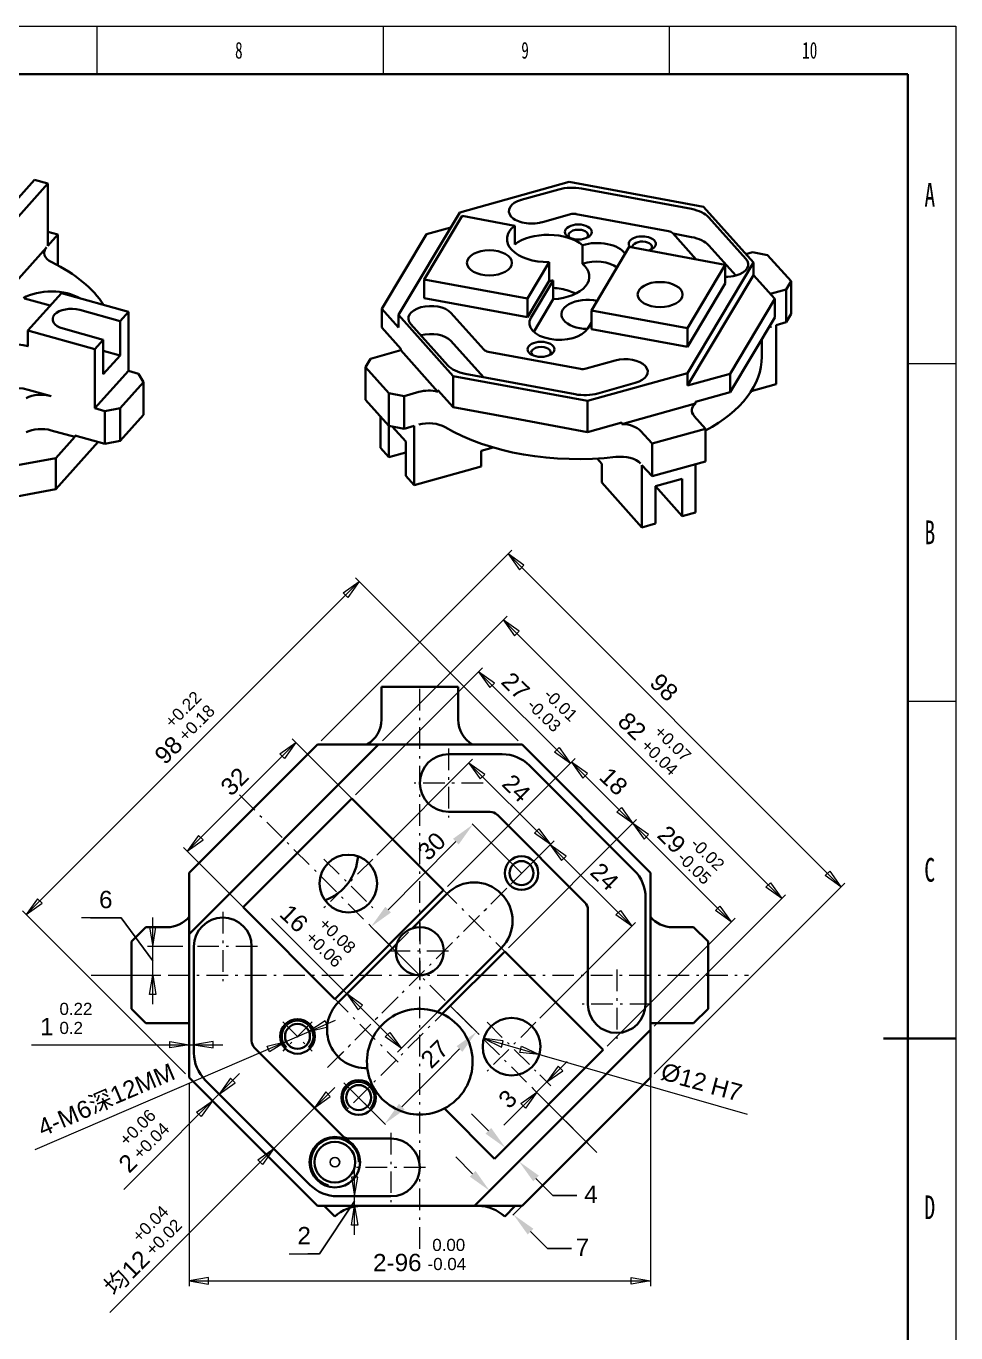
# Model space of a CAD drawing. Header units: millimetres. Extents: x 813 to 1409, y -199 to 222.
# Drawn here: x 1215.8 to 1409.4, y -49.7 to 222.2 of the extents above; entities that cross this region are included whole.
import ezdxf

# ---------------------------------------------------------------- set-up
doc = ezdxf.new("R2010")
doc.units = ezdxf.units.MM
doc.linetypes.add('CENTER', pattern=[8, 4.5, -1.5, 0.5, -1.5])
doc.linetypes.add('SOLID', pattern=[0])
doc.layers.add('EB0', color=7, linetype='Continuous', lineweight=35)
doc.styles.add('Arial', font='ARIAL.TTF', dxfattribs={"height": 0.2})
doc.styles.add('UserTxtStyle2', font='SimSun.ttf', dxfattribs={"width": 0.667})
doc.styles.add('UserTxtStyle3', font='SimSun.ttf', dxfattribs={"width": 0.667})

msp = doc.modelspace()

# ---------------------------------------------------------------- linework, layer by layer
at = {"linetype": 'SOLID', "lineweight": 35}
for p, q in [((1212, 184.02, 4.68), (1217.58, 190.24, -4.59)), ((1220.37, 189.46, -3.43), (1212, 180.14, 10.47)), ((1217.58, 190.24, -4.59), (1220.37, 189.46, -3.43)), ((1220.37, 189.46, -3.43), (1220.37, 176.51, -12.12)), ((1328.89, 189.81, -14.74), (1306.08, 183.45, -5.27)), ((1318.91, 186.06, -9.15), (1326.69, 188.22, -12.38)), ((1356.83, 184.62, -7), (1328.89, 189.81, -14.74)), ((1331.46, 188.41, -12.66), (1354.32, 184.17, -6.33)), ((1306.08, 183.45, -5.27), (1293.31, 162.11, 26.54)), ((1306.6, 182.72, 4.23), (1298.71, 169.52, 23.9)), ((1306.6, 182.72, 4.23), (1317.53, 180.69, 7.26)), ((1329.15, 183.08, -4.7), (1323.1, 181.39, -2.19)), ((1349.52, 179.56, 0.53), (1330.34, 183.12, -4.78)), ((1367.25, 173.01, 10.3), (1356.83, 184.62, -7)), ((1357.93, 182.42, -3.73), (1365.66, 173.81, 9.1)), ((1299.17, 178.94, -4.14), (1304.22, 180.34, -6.23)), ((1317.53, 176.8, 4.65), (1317.53, 180.69, 7.26)), ((1220.37, 179.42, -16.47), (1222.46, 178.84, -15.6)), ((1222.46, 178.84, -15.6), (1220.37, 176.51, -12.12)), ((1222.46, 178.84, -15.6), (1222.46, 172.41, -19.91)), ((1289.86, 163.37, 19.07), (1299.17, 178.94, -4.14)), ((1355.32, 173.67, 9.32), (1350.42, 179.13, 1.18)), ((1350.49, 179.05, -11.3), (1354.32, 178.34, -10.24)), ((1211.92, 167.1, 1.91), (1220.09, 176.19, -11.65)), ((1331.66, 172.75, 2.29), (1331.66, 176.64, 4.89)), ((1333.49, 163.07, 33.53), (1341.38, 176.26, 13.86)), ((1341.38, 176.26, 13.86), (1361.36, 172.55, 19.39)), ((1357.93, 176.59, -7.64), (1363.56, 170.32, 1.72)), ((1367.05, 175.17, -7.63), (1365.66, 174.79, -7.05)), ((1370.19, 174.59, -6.76), (1367.05, 175.17, -7.63)), ((1375.07, 169.15, 1.35), (1370.19, 174.59, -6.76)), ((1324.7, 173.12, 18.54), (1320.17, 165.54, 29.84)), ((1324.7, 173.12, 18.54), (1324.7, 169.23, 15.94)), ((1353.47, 159.36, 39.06), (1361.36, 172.55, 19.39)), ((1353.49, 150.02, 44.57), (1367.25, 173.01, 10.3)), ((1361.36, 172.55, 19.39), (1361.36, 168.66, 16.78)), ((1367.25, 173.01, 10.3), (1367.25, 170.42, 8.56)), ((1298.71, 169.52, 23.9), (1298.71, 165.64, 21.29)), ((1320.17, 165.54, 29.84), (1298.71, 169.52, 23.9)), ((1320.17, 161.65, 27.23), (1324.7, 169.23, 15.94)), ((1320.91, 161.52, 27.44), (1325.54, 169.26, 15.89)), ((1325.54, 169.26, 15.89), (1325.54, 165.38, 13.28)), ((1361.36, 168.66, 16.78), (1353.47, 155.47, 36.45)), ((1367.25, 170.42, 8.56), (1353.49, 147.43, 42.83)), ((1367.25, 170.42, 8.56), (1371.69, 165.47, 15.94)), ((1374.03, 167.4, 3.96), (1375.07, 169.15, 1.35)), ((1375.07, 162.35, -3.21), (1375.07, 169.15, 1.35)), ((1216.18, 158.89, 40.74), (1223.16, 166.66, 29.16)), ((1223.16, 166.66, 29.16), (1237.11, 162.78, 34.95)), ((1370.97, 166.55, 5.23), (1374.03, 167.4, 3.96)), ((1374.03, 160.6, -0.6), (1374.03, 167.4, 3.96)), ((1215.49, 165.56, 23.8), (1220.84, 164.07, 26.02)), ((1235.37, 160.83, 37.85), (1227, 163.17, 34.37)), ((1289.86, 163.37, 19.07), (1289.86, 159.48, 16.46)), ((1293.31, 159.52, 24.81), (1289.86, 163.37, 19.07)), ((1298.71, 165.64, 21.29), (1320.17, 161.65, 27.23)), ((1320.17, 161.65, 27.23), (1320.17, 165.54, 29.84)), ((1321.5, 158.63, 24.83), (1325.54, 165.38, 13.28)), ((1357.28, 165.65, 8.67), (1357.25, 165.69, 8.62)), ((1371.69, 165.47, 15.94), (1362.37, 149.9, 39.15)), ((1371.69, 165.47, 15.94), (1371.69, 161.59, 13.33)), ((1237.11, 162.78, 34.95), (1235.37, 160.83, 37.85)), ((1235.37, 153.71, 33.07), (1235.37, 160.83, 37.85)), ((1237.11, 159.54, 32.78), (1237.11, 162.78, 34.95)), ((1293.31, 162.11, 26.54), (1304.71, 149.41, 45.49)), ((1293.31, 162.11, 26.54), (1293.31, 159.52, 24.81)), ((1304.26, 162.54, 25.91), (1311.12, 154.9, 37.3)), ((1333.49, 160.55, 28.87), (1332.75, 159.32, 30.71)), ((1333.49, 159.18, 30.92), (1333.49, 163.07, 33.53)), ((1353.47, 159.36, 39.06), (1333.49, 163.07, 33.53)), ((1371.69, 161.59, 13.33), (1367.03, 153.8, 24.93)), ((1371.93, 160.02, 0.27), (1374.03, 160.6, -0.6)), ((1374.03, 160.6, -0.6), (1375.07, 162.35, -3.21)), ((1230.14, 155, 46.54), (1216.18, 158.89, 40.74)), ((1216.18, 155.65, 38.57), (1216.18, 158.89, 40.74)), ((1223.51, 159.28, 40.16), (1231.88, 156.95, 43.64)), ((1237.11, 159.54, 32.78), (1237.11, 150.47, 26.69)), ((1293.8, 155.09, 23.01), (1289.86, 159.48, 16.46)), ((1303.62, 151.6, 42.22), (1295.89, 160.21, 29.38)), ((1333.49, 159.18, 30.92), (1353.47, 155.47, 36.45)), ((1353.47, 155.47, 36.45), (1353.47, 159.36, 39.06)), ((1371.93, 150.95, -5.81), (1371.93, 160.02, 0.27)), ((1216.18, 155.65, 38.57), (1216.24, 155.64, 38.59)), ((1231.88, 156.95, 43.64), (1230.14, 155, 46.54)), ((1230.14, 155, 46.54), (1230.14, 142.7, 38.28)), ((1231.88, 156.95, 43.64), (1231.88, 149.82, 38.86)), ((1293.8, 155.09, 23.01), (1293.8, 154.77, 22.79)), ((1304.26, 156.71, 21.99), (1311.05, 149.15, 33.27)), ((1368.99, 157.08, 12.58), (1368.99, 153.41, 10.12)), ((1231.88, 154.68, 31.62), (1235.37, 153.71, 33.07)), ((1235.37, 153.71, 33.07), (1231.88, 149.82, 38.86)), ((1286.47, 151.27, 28.01), (1287.52, 153.02, 25.4)), ((1287.52, 153.02, 25.4), (1293.8, 154.77, 22.79)), ((1301.53, 146.15, 35.64), (1293.8, 154.77, 22.79)), ((1312.03, 154.46, 37.95), (1331.21, 150.9, 43.26)), ((1332.4, 150.95, 43.19), (1338.45, 152.63, 40.68)), ((1367.03, 153.8, 24.93), (1362.37, 146.02, 36.54)), ((1237.11, 150.47, 26.69), (1230.14, 142.7, 38.28)), ((1237.11, 150.47, 26.69), (1239.21, 149.89, 27.56)), ((1239.21, 149.89, 27.56), (1240.25, 148.14, 30.17)), ((1291.36, 145.83, 36.12), (1286.47, 151.27, 28.01)), ((1286.47, 144.47, 23.44), (1286.47, 151.27, 28.01)), ((1330.09, 145.61, 51.14), (1307.23, 149.86, 44.82)), ((1332.66, 144.22, 53.22), (1353.49, 150.02, 44.57)), ((1353.49, 147.43, 42.83), (1353.49, 150.02, 44.57)), ((1362.37, 149.9, 39.15), (1353.49, 147.43, 42.83)), ((1362.37, 149.9, 39.15), (1362.37, 146.02, 36.54)), ((1371.93, 150.95, -5.81), (1371.93, 147.71, -7.99)), ((1240.25, 148.14, 30.17), (1235.37, 142.7, 38.28)), ((1240.25, 148.14, 30.17), (1240.25, 141.34, 25.61)), ((1304.71, 149.41, 45.49), (1332.66, 144.22, 53.22)), ((1304.71, 149.41, 45.49), (1304.71, 142.93, 41.14)), ((1342.63, 147.97, 47.63), (1334.85, 145.8, 50.86)), ((1366.78, 146.27, -5.85), (1371.93, 147.71, -7.99)), ((1216.24, 146.57, 32.51), (1221.06, 145.23, 34.51)), ((1286.47, 144.47, 23.44), (1291.36, 139.03, 31.55)), ((1291.36, 139.03, 31.55), (1291.36, 145.83, 36.12)), ((1294.5, 145.25, 36.99), (1291.36, 145.83, 36.12)), ((1297.55, 146.1, 35.72), (1294.5, 145.25, 36.99)), ((1294.5, 138.45, 32.42), (1294.5, 145.25, 36.99)), ((1304.71, 142.93, 41.14), (1301.53, 146.48, 35.86)), ((1301.53, 146.15, 35.64), (1301.53, 146.48, 35.86)), ((1332.66, 144.22, 53.22), (1332.66, 137.74, 48.88)), ((1362.37, 146.02, 36.54), (1355.18, 144.01, 39.52)), ((1232.23, 142.11, 39.15), (1230.14, 142.7, 38.28)), ((1235.37, 142.7, 38.28), (1232.23, 142.11, 39.15)), ((1232.23, 142.11, 39.15), (1232.23, 135.31, 34.59)), ((1235.37, 142.7, 38.28), (1235.37, 135.9, 33.72)), ((1318.69, 140.34, 45.01), (1304.71, 142.93, 41.14)), ((1355.18, 143.69, 39.31), (1339.85, 139.42, 45.67)), ((1355.18, 143.69, 39.31), (1355.18, 144.01, 39.52)), ((1240.25, 141.34, 25.61), (1235.37, 135.9, 33.72)), ((1289.61, 134.5, 11.71), (1289.61, 140.97, 16.06)), ((1291.36, 139.03, 31.55), (1294.5, 138.45, 32.42)), ((1291.36, 132.55, 14.61), (1291.36, 139.03, 18.95)), ((1292.05, 138.9, 20.55), (1294.84, 135.79, 25.18)), ((1294.5, 138.45, 32.42), (1296.59, 139.03, 31.55)), ((1296.59, 126.72, 23.3), (1296.59, 139.03, 31.55)), ((1332.66, 137.74, 48.88), (1318.69, 140.34, 45.01)), ((1339.85, 139.74, 45.89), (1332.66, 137.74, 48.88)), ((1339.85, 139.74, 45.89), (1339.85, 139.42, 45.67)), ((1354.91, 141.09, 43.18), (1357.28, 138.45, 47.13)), ((1225.95, 136.74, 31.76), (1221.06, 138.1, 29.73)), ((1222.01, 132.35, 38.31), (1225.95, 136.74, 31.76)), ((1232.23, 135.31, 34.59), (1225.95, 137.06, 31.98)), ((1225.95, 137.06, 31.98), (1225.95, 136.74, 31.76)), ((1346.12, 135.34, 51.76), (1343.75, 137.98, 47.81)), ((1357.28, 138.45, 47.13), (1346.12, 135.34, 51.76)), ((1357.28, 131.65, 42.56), (1357.28, 138.45, 47.13)), ((1230.84, 135.7, 19.31), (1222.01, 125.87, 33.96)), ((1235.37, 135.9, 33.72), (1232.23, 135.31, 34.59)), ((1289.61, 134.5, 11.71), (1291.36, 132.55, 14.61)), ((1291.36, 132.55, 14.61), (1294.84, 133.52, 13.16)), ((1294.84, 135.79, 25.18), (1294.84, 128.67, 20.4)), ((1310.54, 133.85, 19.68), (1313.05, 134.55, 18.64)), ((1310.54, 133.85, 19.68), (1310.54, 130.61, 17.5)), ((1346.12, 128.54, 47.2), (1346.12, 135.34, 51.76)), ((1194.07, 127.16, 46.04), (1222.01, 132.35, 38.31)), ((1222.01, 125.87, 33.96), (1222.01, 132.35, 38.31)), ((1296.59, 126.72, 23.3), (1310.54, 130.61, 17.5)), ((1334.67, 132.23, 22.09), (1335.66, 131.13, 23.73)), ((1335.66, 131.13, 23.73), (1335.66, 127.24, 21.13)), ((1344.03, 130.87, 43.72), (1346.12, 128.54, 47.2)), ((1344.03, 117.91, 35.03), (1344.03, 130.87, 43.72)), ((1346.12, 128.54, 47.2), (1357.28, 131.65, 42.56)), ((1355.19, 121.02, 30.4), (1355.19, 131.06, 37.13)), ((1294.84, 128.67, 20.4), (1296.59, 126.72, 23.3)), ((1352.4, 128.02, 36.77), (1346.82, 126.46, 39.09)), ((1352.4, 128.02, 36.77), (1352.4, 120.24, 31.55)), ((1222.01, 125.87, 33.96), (1194.07, 120.68, 41.7)), ((1335.66, 127.24, 21.13), (1344.03, 117.91, 35.03)), ((1346.82, 118.69, 33.87), (1346.82, 126.46, 39.09)), ((1346.82, 126.46, 22.28), (1352.4, 120.24, 31.55)), ((1352.4, 120.24, 31.55), (1355.19, 121.02, 30.4)), ((1344.03, 117.91, 35.03), (1346.82, 118.69, 33.87)), ((1289.77, 77.91, -8.25), (1289.77, 84.72, -8.25)), ((1289.77, 84.72, -8.25), (1305.77, 84.72, -8.25)), ((1305.77, 84.72, -8.25), (1305.77, 77.91, -8.25)), ((1289.21, 72.72, 2.25), (1249.77, 33.29, 2.25)), ((1249.77, 46.02, -1.75), (1276.48, 72.72, -1.75)), ((1276.48, 72.72, -1.75), (1289.21, 72.72, -1.75)), ((1319.07, 72.72, 2.25), (1289.21, 72.72, 2.25)), ((1303.77, 70.72, 2.25), (1314.93, 70.72, 2.25)), ((1345.77, 46.02, 2.25), (1319.07, 72.72, 2.25)), ((1320.58, 68.38, 2.25), (1342.43, 46.53, 2.25)), ((1283.63, 61.49, 8.25), (1261, 38.87, 8.25)), ((1283.63, 61.49, 8.25), (1302.72, 42.4, 8.25)), ((1312.44, 58.72, 2.25), (1303.77, 58.72, 2.25)), ((1332.19, 39.81, 2.25), (1313.86, 58.14, 2.25)), ((1249.77, 33.29, -1.75), (1249.77, 46.02, -1.75)), ((1345.77, 13.33, 2.25), (1345.77, 46.02, 2.25)), ((1302.72, 42.4, 8.25), (1280.1, 19.77, 8.25)), ((1296.21, 34.47, 2.25), (1303.43, 41.69, 2.25)), ((1344.77, 40.88, 2.25), (1344.77, 18.72, 2.25)), ((1280.1, 19.77, 8.25), (1261, 38.87, 8.25)), ((1332.77, 18.72, 2.25), (1332.77, 38.39, 2.25)), ((1240.77, 34.72, -8.25), (1237.77, 31.72, -8.25)), ((1245.15, 34.72, -8.25), (1240.77, 34.72, -8.25)), ((1249.77, 33.29, 2.25), (1249.77, 3.43, 2.25)), ((1350.39, 34.72, -8.25), (1354.77, 34.72, -8.25)), ((1354.77, 34.72, -8.25), (1357.77, 31.72, -8.25)), ((1237.77, 31.72, -8.25), (1237.77, 17.72, -8.25)), ((1250.77, 8.57, 2.25), (1250.77, 30.72, 2.25)), ((1262.77, 30.72, 2.25), (1262.77, 11.05, 2.25)), ((1280.8, 19.07, 2.25), (1293.02, 31.29, 2.25)), ((1314.74, 30.38, 2.25), (1301.45, 17.09, 2.25)), ((1357.77, 31.72, -8.25), (1357.77, 17.72, -8.25)), ((1302.46, 16.68, 8.25), (1315.45, 29.67, 8.25)), ((1315.45, 29.67, 8.25), (1335.96, 9.17, 8.25)), ((1237.77, 17.72, -8.25), (1240.77, 14.72, -8.25)), ((1357.77, 17.72, -8.25), (1354.77, 14.72, -8.25)), ((1240.77, 14.72, -8.25), (1249.77, 14.72, -8.25)), ((1354.77, 14.72, -8.25), (1345.77, 14.72, -8.25)), ((1309.17, -23.28, 2.25), (1345.77, 13.33, 2.25)), ((1345.77, 13.33, -1.75), (1345.77, 3.43, -1.75)), ((1263.36, 9.64, 2.25), (1281.69, -8.69, 2.25)), ((1313.33, -13.46, 8.25), (1335.96, 9.17, 8.25)), ((1249.77, 3.43, 2.25), (1276.48, -23.28, 2.25)), ((1274.96, -18.93, 2.25), (1253.12, 2.91, 2.25)), ((1345.77, 3.43, -1.75), (1319.07, -23.28, -1.75)), ((1313.33, -13.46, 8.25), (1302.89, -3.02, 8.25)), ((1283.1, -9.28, 2.25), (1291.77, -9.28, 2.25)), ((1291.77, -21.28, 2.25), (1280.62, -21.28, 2.25)), ((1276.48, -23.28, 2.25), (1309.17, -23.28, 2.25)), ((1277.89, -23.28, -7.75), (1280.1, -25.48, -7.75)), ((1319.07, -23.28, -1.75), (1309.17, -23.28, -1.75)), ((1315.45, -25.48, -7.75), (1317.66, -23.28, -7.75))]:
    msp.add_line(p, q, dxfattribs=at)
at = {"linetype": 'CENTER', "lineweight": 9}
for p, q in [((1297.77, -32.18), (1297.77, 85.4)), ((1260.27, 62.23), (1334.66, -12.17)), ((1278.59, 5.54), (1315.92, 42.87)), ((1229.37, 24.72), (1366.17, 24.72))]:
    msp.add_line(p, q, dxfattribs=at)
at = {"lineweight": 9}
for p, q in [((1318.91, 46.03), (1308.69, 56.2)), ((1291.17, 38.36), (1304.72, 51.97)), ((1305.29, 52.53), (1304.72, 51.97)), ((1297.73, 24.77), (1287.51, 34.94)), ((1304.18, 18.31), (1309.71, 12.79)), ((1306.04, 9.38), (1302.62, 5.96)), ((1294.02, -2.64), (1302.62, 5.96)), ((1285.09, -0.78), (1290.62, -6.3))]:
    msp.add_line(p, q, dxfattribs=at)
for p, q in [((1324.6, -2.19), (1315.47, -11.32)), ((1312.06, -7.66), (1308.53, -4.12)), ((1327.43, -5.02), (1312.19, -20.25)), ((1327.43, -5.02), (1318.3, -14.15)), ((1332.38, -9.97), (1317.14, -25.2)), ((1308.78, -16.59), (1305.25, -13.06)), ((1321.96, -17.55), (1325.5, -21.09)), ((1325.5, -21.09), (1330.5, -21.09)), ((1320.81, -28.61), (1324.34, -32.15)), ((1324.34, -32.15), (1329.34, -32.15))]:
    msp.add_line(p, q)
at = {"linetype": 'SOLID', "lineweight": 9}
for points in [[(1277.27, 73.51), (1316.95, 113.19)], [(1316.16, 112.4), (1385.45, 43.11)], [(1319.46, 110.05), (1316.16, 112.4)], [(1316.16, 112.4), (1318.51, 109.1)], [(1318.51, 109.1), (1319.46, 110.05)], [(1215.85, 37.35), (1285.15, 106.64)], [(1281.85, 104.29), (1285.15, 106.64)], [(1285.15, 106.64), (1282.79, 103.34)], [(1318.28, 73.51), (1284.36, 107.43)], [(1282.79, 103.34), (1281.85, 104.29)], [(1290, 73.51), (1315.93, 99.45)], [(1315.14, 98.66), (1373.12, 40.68)], [(1318.44, 96.3), (1315.14, 98.66)], [(1315.14, 98.66), (1317.5, 95.36)], [(1317.5, 95.36), (1318.44, 96.3)], [(1284.42, 62.28), (1310.82, 88.68)], [(1310.03, 87.89), (1329.12, 68.8)], [(1313.33, 85.53), (1310.03, 87.89)], [(1310.03, 87.89), (1312.39, 84.59)], [(1312.39, 84.59), (1313.33, 85.53)], [(1301.93, 43.19), (1271.18, 73.94)], [(1249.35, 50.52), (1271.97, 73.15)], [(1268.67, 70.79), (1271.97, 73.15)], [(1269.62, 69.85), (1268.67, 70.79)], [(1271.97, 73.15), (1269.62, 69.85)], [(1325.82, 71.16), (1326.76, 72.1)], [(1329.12, 68.8), (1325.82, 71.16)], [(1326.76, 72.1), (1329.12, 68.8)], [(1288.81, 49.7), (1308.77, 69.66)], [(1303.52, 43.19), (1330.15, 69.83)], [(1303.52, 43.19), (1329.91, 69.59)], [(1307.98, 68.87), (1324.95, 51.9)], [(1311.28, 66.51), (1307.98, 68.87)], [(1307.98, 68.87), (1310.34, 65.57)], [(1329.36, 69.04), (1342.09, 56.31)], [(1332.66, 66.68), (1329.36, 69.04)], [(1329.36, 69.04), (1331.72, 65.74)], [(1310.34, 65.57), (1311.28, 66.51)], [(1331.72, 65.74), (1332.66, 66.68)], [(1316.24, 30.46), (1342.9, 57.12)], [(1338.79, 58.67), (1339.73, 59.61)], [(1342.09, 56.31), (1338.79, 58.67)], [(1339.73, 59.61), (1342.09, 56.31)], [(1316.24, 30.46), (1342.88, 57.1)], [(1321.65, 54.26), (1322.59, 55.2)], [(1322.59, 55.2), (1324.95, 51.9)], [(1342.11, 56.33), (1362.62, 35.83)], [(1345.41, 53.98), (1342.11, 56.33)], [(1342.11, 56.33), (1344.47, 53.03)], [(1251.7, 53.82), (1249.35, 50.52)], [(1249.35, 50.52), (1252.65, 52.88)], [(1252.65, 52.88), (1251.7, 53.82)], [(1316.71, 43.66), (1325.72, 52.67)], [(1324.95, 51.9), (1321.65, 54.26)], [(1324.93, 51.88), (1341.9, 34.91)], [(1328.23, 49.52), (1324.93, 51.88)], [(1324.93, 51.88), (1327.29, 48.58)], [(1344.47, 53.03), (1345.41, 53.98)], [(1279.3, 20.57), (1248.56, 51.31)], [(1327.29, 48.58), (1328.23, 49.52)], [(1382.15, 45.46), (1383.1, 46.41)], [(1383.1, 46.41), (1385.45, 43.11)], [(1346.57, 4.22), (1386.25, 43.9)], [(1369.82, 43.03), (1370.77, 43.98)], [(1370.77, 43.98), (1373.12, 40.68)], [(1385.45, 43.11), (1382.15, 45.46)], [(1346.57, 14.12), (1373.92, 41.47)], [(1373.12, 40.68), (1369.82, 43.03)], [(1248.98, 4.22), (1215.06, 38.14)], [(1218.21, 40.65), (1215.85, 37.35)], [(1215.85, 37.35), (1219.15, 39.7)], [(1219.15, 39.7), (1218.21, 40.65)], [(1338.6, 37.27), (1339.54, 38.21)], [(1339.54, 38.21), (1341.9, 34.91)], [(1359.32, 38.18), (1360.26, 39.13)], [(1362.62, 35.83), (1359.32, 38.18)], [(1360.26, 39.13), (1362.62, 35.83)], [(1229.25, 36.66), (1235.61, 36.66)], [(1235.61, 36.66), (1242.18, 27.72)], [(1242.18, 18.72), (1242.18, 36.72)], [(1266.91, 36.52), (1293.9, 9.53)], [(1322.75, 15.76), (1342.69, 35.7)], [(1336.75, 9.96), (1363.41, 36.62)], [(1341.9, 34.91), (1338.6, 37.27)], [(1241.51, 34.72), (1242.18, 30.72)], [(1242.84, 34.72), (1241.51, 34.72)], [(1242.18, 30.72), (1242.84, 34.72)], [(1295.42, 33.68), (1281.79, 20.06)], [(1248.45, 30.72), (1241.06, 30.72)], [(1313.95, 29.59), (1293.11, 8.74)], [(1230.49, 24.72), (1243.3, 24.72)], [(1241.51, 20.72), (1242.18, 24.72)], [(1242.18, 24.72), (1242.84, 20.72)], [(1242.84, 20.72), (1241.51, 20.72)], [(1285.88, 18.49), (1282.58, 20.85)], [(1282.58, 20.85), (1284.94, 17.55)], [(1284.94, 17.55), (1285.88, 18.49)], [(1217.7, -11.57), (1280.21, 15.4)], [(1278.11, 15.22), (1274.7, 13.03)], [(1274.7, 13.03), (1278.64, 14)], [(1278.64, 14), (1278.11, 15.22)], [(1245.77, 10.92), (1249.77, 10.25)], [(1245.77, 9.59), (1245.77, 10.92)], [(1249.77, 4.55), (1249.77, 11.37)], [(1250.77, 9.69), (1250.77, 11.37)], [(1254.77, 10.92), (1250.77, 10.25)], [(1254.77, 9.59), (1254.77, 10.92)], [(1265.99, 9.99), (1269.93, 10.96)], [(1269.93, 10.96), (1266.52, 8.77)], [(1290.6, 11.89), (1291.54, 12.83)], [(1293.9, 9.53), (1290.6, 11.89)], [(1291.54, 12.83), (1293.9, 9.53)], [(1311.1, 11.53), (1365.91, -4.17)], [(1315.13, 11.07), (1311.1, 11.53)], [(1311.1, 11.53), (1314.76, 9.78)], [(1314.76, 9.78), (1315.13, 11.07)], [(1345.77, 12.21), (1345.77, -39.99)], [(1216.98, 10.25), (1256.77, 10.25)], [(1249.77, 10.25), (1245.77, 9.59)], [(1250.77, 10.25), (1254.77, 9.59)], [(1264.15, 8.85), (1276.64, -3.64)], [(1266.52, 8.77), (1265.99, 9.99)], [(1318.6, 8.68), (1318.97, 9.96)], [(1322.63, 8.22), (1318.6, 8.68)], [(1318.97, 9.96), (1322.63, 8.22)], [(1315.24, -6.48), (1328.47, 6.75)], [(1326.59, 5.81), (1324.23, 2.51)], [(1327.53, 4.86), (1326.59, 5.81)], [(1236.17, -19.84), (1260.26, 4.26)], [(1258.37, 3.31), (1256.02, 0.01)], [(1259.32, 2.37), (1258.37, 3.31)], [(1322.75, 3.99), (1325.02, 1.71)], [(1324.23, 2.51), (1327.53, 4.86)], [(1233.22, -45.48), (1280.09, 1.39)], [(1249.77, 2.31), (1249.77, -39.99)], [(1250.57, 2.63), (1255.39, -2.19)], [(1253.91, 2.12), (1256.81, -0.78)], [(1253.91, 2.12), (1268.16, -12.13)], [(1256.02, 0.01), (1259.32, 2.37)], [(1278.21, 0.45), (1275.85, -2.85)], [(1279.15, -0.49), (1278.21, 0.45)], [(1318.81, -1.97), (1322.11, 0.39)], [(1322.11, 0.39), (1319.75, -2.91)], [(1333.87, -11.37), (1321.32, 1.18)], [(1251.3, -3.76), (1254.6, -1.4)], [(1254.6, -1.4), (1252.24, -4.7)], [(1275.85, -2.85), (1279.15, -0.49)], [(1319.75, -2.91), (1318.81, -1.97)], [(1252.24, -4.7), (1251.3, -3.76)], [(1264.06, -13.69), (1267.36, -11.33)], [(1267.36, -11.33), (1265.01, -14.63)], [(1265.01, -14.63), (1264.06, -13.69)], [(1284.2, -29.28), (1284.2, -15.28)], [(1283.54, -17.28), (1284.2, -21.28)], [(1284.87, -17.28), (1283.54, -17.28)], [(1284.2, -21.28), (1284.87, -17.28)], [(1281.74, -21.28), (1285.32, -21.28)], [(1276.91, -33.26), (1284.2, -22.28)], [(1277.6, -23.28), (1285.32, -23.28)], [(1283.54, -27.28), (1284.2, -23.28)], [(1284.2, -23.28), (1284.87, -27.28)], [(1284.87, -27.28), (1283.54, -27.28)], [(1270.55, -33.26), (1276.91, -33.26)], [(1253.77, -38.2), (1249.77, -38.87)], [(1249.77, -38.87), (1345.77, -38.87)], [(1249.77, -38.87), (1253.77, -39.54)], [(1253.77, -39.54), (1253.77, -38.2)], [(1341.77, -38.2), (1345.77, -38.87)], [(1341.77, -39.54), (1341.77, -38.2)], [(1345.77, -38.87), (1341.77, -39.54)]]:
    msp.add_lwpolyline(points, dxfattribs=at)
at = {"linetype": 'CENTER', "lineweight": 9}
for points in [[(1303.77, 71.92), (1303.77, 57.52)], [(1310.97, 64.72), (1296.57, 64.72)], [(1288.02, 48.91), (1277.83, 38.72)], [(1277.83, 48.91), (1288.02, 38.72)], [(1315.88, 42.82), (1302.3, 29.25)], [(1302.3, 42.82), (1315.88, 29.25)], [(1256.77, 37.92), (1256.77, 23.52)], [(1297.77, 35.72), (1297.77, 23.72)], [(1263.97, 30.72), (1249.57, 30.72)], [(1303.77, 29.72), (1291.77, 29.72)], [(1338.77, 25.92), (1338.77, 11.52)], [(1293.25, 20.2), (1279.67, 6.62)], [(1279.67, 20.2), (1293.25, 6.62)], [(1304.14, 18.36), (1281.99, -3.79)], [(1345.97, 18.72), (1331.57, 18.72)], [(1275.37, 15.05), (1269.26, 8.94)], [(1269.26, 15.05), (1275.37, 8.94)], [(1321.96, 14.96), (1311.77, 4.78)], [(1311.77, 14.96), (1321.96, 4.78)], [(1281.99, 2.32), (1288.1, -3.79)], [(1291.77, -8.08), (1291.77, -22.48)], [(1298.97, -15.28), (1284.57, -15.28)]]:
    msp.add_lwpolyline(points, dxfattribs=at)
at = {"lineweight": 9}
for points in [[(1235.61, 36.66), (1227.37, 36.66)], [(1242.18, 27.72), (1235.61, 36.66)], [(1284.2, -22.28), (1276.91, -33.26)], [(1276.91, -33.26), (1274.48, -33.26)]]:
    msp.add_lwpolyline(points, dxfattribs=at)
at = {"linetype": 'SOLID', "lineweight": 35, "extrusion": (0, -0.830455, -0.557086)}
for centre in [(1330.77, -99.26, -149.42), (1323, -85.97, -128.94)]:
    msp.add_circle(centre, 2.81, dxfattribs=at)
at = {"linetype": 'SOLID', "lineweight": 35, "extrusion": (0, 0.830455, 0.557086)}
for centre in [(-1312.27, -80.76, 154.1), (-1347.79, -68.92, 154.1)]:
    msp.add_circle(centre, 4.68, dxfattribs=at)
at = {"linetype": 'SOLID', "lineweight": 35}
for centre, radius in [((1282.92, 43.81, 8.25), 6), ((1318.95, 45.98, 2.25), 3.5), ((1272.32, 12, 1.25), 2.6), ((1316.87, 9.87, 8.25), 6), ((1285.05, -0.73, 1.25), 2.6), ((1280.1, -14.17, -6.75), 5.25)]:
    msp.add_circle(centre, radius, dxfattribs=at)
at = {"linetype": 'SOLID', "lineweight": 35, "extrusion": (0, 0, -1)}
for centre, radius in [((-1318.95, 45.98, -1.25), 2.5), ((-1272.32, 12, -2.25), 3.6), ((-1285.05, -0.73, -2.25), 3.6), ((-1280.1, -14.17, 7.75), 4.25)]:
    msp.add_circle(centre, radius, dxfattribs=at)
msp.add_circle((1280.1, -14.17, -7.75), 1)
at = {"linetype": 'SOLID', "lineweight": 35, "extrusion": (0, -0.830455, -0.557086)}
for centre, radius, start, end in [((1329.49, -109.55, -149.42), 6.24, 243.4349, 288.4349), ((1321.01, -107.06, -149.42), 4.68, 153.4349, 243.4349), ((1321.01, -107.06, -149.42), 4.68, 63.4349, 153.4349), ((1352.35, -101.93, -149.42), 6.24, 288.4349, 333.4349), ((1334.72, -88.9, -149.42), 6.24, 240.6314, 338.9189), ((1344.09, -94.82, -149.42), 2.81, 154.1255, 288.435), ((1344.09, -94.82, -149.42), 2.81, 288.4349, 62.7444), ((1352.35, -101.93, -142.4), 6.24, 288.4349, 333.4349), ((1195.95, -73.52, -139.83), 38.22, 311.3117, 340.4206), ((1334.52, -89.84, -144.74), 5.33, 237.5944, 324.1397), ((1361.47, -87.18, -149.42), 4.68, 333.4349, 63.4349), ((1361.47, -87.18, -149.42), 4.68, 63.4349, 91.3614), ((1324.49, -89.62, -136.16), 8.58, 277.0206, 288.435), ((1324.49, -89.62, -136.16), 8.58, 288.4349, 311.8103), ((1373.07, -84.25, -141.23), 4.68, 240.6841, 243.4349), ((1300.08, -66.94, -149.42), 4.68, 153.4349, 243.4349), ((1300.08, -66.94, -149.42), 4.68, 243.4349, 333.4349), ((1332.74, -73.75, -145.89), 5.46, 90.8047, 290.9034), ((1326.83, -65.22, -149.42), 6.24, 18.4349, 198.4349), ((1300.08, -66.94, -142.4), 4.68, 243.4349, 333.4349), ((1373.07, -84.25, -133.04), 4.68, 236.7447, 243.435), ((1340.54, -47.06, -149.42), 4.68, 243.4349, 333.4349), ((1309.2, -52.19, -149.42), 6.24, 108.4349, 153.4349), ((1340.54, -47.06, -149.42), 4.68, 333.4349, 63.4349), ((1332.06, -44.57, -149.42), 6.24, 63.4349, 108.4349), ((1299.64, -47.54, -133.04), 4.68, 243.435, 316.5225), ((1339.56, -35.07, -133.04), 4.68, 258.1816, 333.435)]:
    msp.add_arc(centre, radius, start, end, dxfattribs=at)
at = {"linetype": 'SOLID', "lineweight": 35, "extrusion": (0, 0.830455, 0.557086)}
for centre, radius, start, end in [((-1329.84, -104.5, 149.42), 1.56, 251.5651, 296.5651), ((-1324.49, -89.62, 154.1), 8.58, 324.2598, 91.375), ((-1330.77, -99.26, 148.64), 2.03, 251.5651, 30.8738), ((-1330.77, -99.26, 148.64), 2.03, 149.1262, 251.5651), ((-1349.03, -98.11, 149.42), 1.56, 206.5651, 251.5651), ((-1324.49, -89.62, 149.42), 8.58, 213.3739, 324.2598), ((-1344.09, -94.82, 148.64), 2.03, 251.5651, 6.6063), ((-1344.09, -94.82, 148.64), 2.03, 149.1262, 251.5651), ((-1224.27, -105.74, 139.83), 4.68, 333.4349, 48.6883), ((-1324.49, -89.62, 144.74), 8.58, 97.0206, 213.3739), ((-1324.49, -89.62, 149.42), 8.58, 91.375, 97.0206), ((-1221.11, -83.14, 139.83), 8.19, 223.6066, 315.6085), ((-1225.25, -58.87, 154.65), 3.9, 243.4349, 63.4349), ((-1213.44, -49.07, 150.75), 6.24, 243.4349, 320.222), ((-1323, -85.97, 128.16), 2.03, 251.5651, 30.8738), ((-1323, -85.97, 128.16), 2.03, 149.1262, 251.5651), ((-1312.52, -56.01, 149.42), 1.56, 26.5651, 71.5651), ((-1330.77, -77.06, 133.04), 38.22, 133.9187, 180), ((-1331.7, -49.62, 149.42), 1.56, 71.5651, 116.5651), ((-1213.44, -49.07, 139.83), 6.24, 243.435, 320.222), ((-1218.97, -48.06, 139.83), 4.68, 243.435, 312.1112), ((-1299.64, -47.54, 141.23), 4.68, 246.1919, 296.565), ((-1359.09, -44.84, 141.23), 4.68, 326.7138, 26.5651), ((-1330.77, -77.06, 133.04), 38.22, 43.4774, 101.8184), ((-1339.56, -35.07, 141.23), 4.68, 206.565, 266.4163), ((-1218.97, -48.06, 131.25), 4.68, 243.435, 312.1112)]:
    msp.add_arc(centre, radius, start, end, dxfattribs=at)
at = {"linetype": 'SOLID', "lineweight": 35}
for centre, radius, start, end in [((1283.77, 77.91, -8.25), 6, 300.1488, 0), ((1311.77, 77.91, -8.25), 6, 180, 239.8512), ((1312.44, 56.72, 2.25), 2, 45, 90), ((1330.77, 38.39, 2.25), 2, 0, 45), ((1350.39, 40.72, -8.25), 6, 219.6268, 270), ((1297.77, 29.72, -3.75), 5, 161.7609, 108.2391), ((1297.77, 6.72, -3.75), 11, 70.4556, 186.8089), ((1297.77, 6.72, 2.25), 11, 64.81, 70.4556), ((1297.77, 6.72, 8.25), 11, 297.6948, 64.81), ((1264.77, 11.05, 2.25), 2, 180, 225), ((1297.77, 6.72, 2.25), 11, 186.8089, 297.6948), ((1283.1, -7.28, 2.25), 2, 225, 270), ((1285.61, -31.28, -7.75), 8, 90, 133.5788)]:
    msp.add_arc(centre, radius, start, end, dxfattribs=at)
at = {"linetype": 'SOLID', "lineweight": 35, "extrusion": (0, 0, -1)}
for centre, radius, start, end in [((-1303.77, 64.72, -2.25), 6, 0, 90), ((-1314.93, 62.72, -2.25), 8, 90, 135), ((-1303.77, 64.72, -2.25), 6, 270, 0), ((-1274.44, 50.18, 5.75), 10.5, 183.8442, 249.8956), ((-1336.77, 40.88, -2.25), 8, 135, 180), ((-1309.09, 36.04, -2.25), 8, 45, 225), ((-1245.15, 40.72, 8.25), 6, 219.6268, 270), ((-1256.77, 30.72, -2.25), 6, 0, 90), ((-1256.77, 30.72, -2.25), 6, 90, 180), ((-1297.77, 29.72, -2.25), 5, 18.2391, 71.7609), ((-1286.46, 13.41, -2.25), 8, 267.1965, 45), ((-1338.77, 18.72, -2.25), 6, 270, 0), ((-1338.77, 18.72, -2.25), 6, 180, 270), ((-1258.77, 8.57, -2.25), 8, 315, 0), ((-1291.77, -15.28, -2.25), 6, 90, 180), ((-1291.77, -15.28, -2.25), 6, 180, 270), ((-1280.62, -13.28, -2.25), 8, 270, 315), ((-1309.94, -31.28, 7.75), 8, 90, 133.5788)]:
    msp.add_arc(centre, radius, start, end, dxfattribs=at)
for centre, radius, start, end in [((1272.32, 12), 3.23, 315, 225), ((1285.05, -0.73), 3.23, 315, 225), ((1280.1, -14.17, -6.75), 4.95, 0, 254.3991), ((1280.1, -14.17, -6.75), 4.95, 302.1238, 302.1238)]:
    msp.add_arc(centre, radius, start, end)
at = {"linetype": 'SOLID', "lineweight": 9}
for points in [[(1319.46, 110.05), (1316.16, 112.4), (1318.51, 109.1), (1319.46, 110.05)], [(1281.85, 104.29), (1285.15, 106.64), (1282.79, 103.34), (1281.85, 104.29)], [(1318.44, 96.3), (1315.14, 98.66), (1317.5, 95.36), (1318.44, 96.3)], [(1313.33, 85.53), (1310.03, 87.89), (1312.39, 84.59), (1313.33, 85.53)], [(1268.67, 70.79), (1271.97, 73.15), (1269.62, 69.85), (1268.67, 70.79)], [(1326.76, 72.1), (1329.12, 68.8), (1325.82, 71.16), (1326.76, 72.1)], [(1311.28, 66.51), (1307.98, 68.87), (1310.34, 65.57), (1311.28, 66.51)], [(1332.66, 66.68), (1329.36, 69.04), (1331.72, 65.74), (1332.66, 66.68)], [(1339.73, 59.61), (1342.09, 56.31), (1338.79, 58.67), (1339.73, 59.61)], [(1322.59, 55.2), (1324.95, 51.9), (1321.65, 54.26), (1322.59, 55.2)], [(1345.41, 53.98), (1342.11, 56.33), (1344.47, 53.03), (1345.41, 53.98)], [(1251.7, 53.82), (1249.35, 50.52), (1252.65, 52.88), (1251.7, 53.82)], [(1328.23, 49.52), (1324.93, 51.88), (1327.29, 48.58), (1328.23, 49.52)], [(1383.1, 46.41), (1385.45, 43.11), (1382.15, 45.46), (1383.1, 46.41)], [(1370.77, 43.98), (1373.12, 40.68), (1369.82, 43.03), (1370.77, 43.98)], [(1218.21, 40.65), (1215.85, 37.35), (1219.15, 39.7), (1218.21, 40.65)], [(1339.54, 38.21), (1341.9, 34.91), (1338.6, 37.27), (1339.54, 38.21)], [(1360.26, 39.13), (1362.62, 35.83), (1359.32, 38.18), (1360.26, 39.13)], [(1241.51, 34.72), (1242.18, 30.72), (1242.84, 34.72), (1241.51, 34.72)], [(1241.51, 20.72), (1242.18, 24.72), (1242.84, 20.72), (1241.51, 20.72)], [(1285.88, 18.49), (1282.58, 20.85), (1284.94, 17.55), (1285.88, 18.49)], [(1278.11, 15.22), (1274.7, 13.03), (1278.64, 14), (1278.11, 15.22)], [(1245.77, 10.92), (1249.77, 10.25), (1245.77, 9.59), (1245.77, 10.92)], [(1254.77, 10.92), (1250.77, 10.25), (1254.77, 9.59), (1254.77, 10.92)], [(1265.99, 9.99), (1269.93, 10.96), (1266.52, 8.77), (1265.99, 9.99)], [(1291.54, 12.83), (1293.9, 9.53), (1290.6, 11.89), (1291.54, 12.83)], [(1315.13, 11.07), (1311.1, 11.53), (1314.76, 9.78), (1315.13, 11.07)], [(1318.97, 9.96), (1322.63, 8.22), (1318.6, 8.68), (1318.97, 9.96)], [(1326.59, 5.81), (1324.23, 2.51), (1327.53, 4.86), (1326.59, 5.81)], [(1258.37, 3.31), (1256.02, 0.01), (1259.32, 2.37), (1258.37, 3.31)], [(1278.21, 0.45), (1275.85, -2.85), (1279.15, -0.49), (1278.21, 0.45)], [(1318.81, -1.97), (1322.11, 0.39), (1319.75, -2.91), (1318.81, -1.97)], [(1251.3, -3.76), (1254.6, -1.4), (1252.24, -4.7), (1251.3, -3.76)], [(1264.06, -13.69), (1267.36, -11.33), (1265.01, -14.63), (1264.06, -13.69)], [(1283.54, -17.28), (1284.2, -21.28), (1284.87, -17.28), (1283.54, -17.28)], [(1283.54, -27.28), (1284.2, -23.28), (1284.87, -27.28), (1283.54, -27.28)], [(1253.77, -38.2), (1249.77, -38.87), (1253.77, -39.54), (1253.77, -38.2)], [(1341.77, -38.2), (1345.77, -38.87), (1341.77, -39.54), (1341.77, -38.2)]]:
    msp.add_solid(points, dxfattribs=at)
for points in [[(1304.7, 53.12), (1305.88, 51.95), (1308.82, 56.08)], [(1290.58, 38.95), (1291.76, 37.77), (1287.64, 34.82)], [(1305.46, 9.97), (1306.63, 8.79), (1309.58, 12.92)], [(1293.43, -2.05), (1294.61, -3.23), (1290.49, -6.18)], [(1312.65, -7.07), (1311.47, -8.24), (1315.6, -11.19)], [(1309.37, -16), (1308.2, -17.18), (1312.32, -20.13)], [(1322.55, -16.97), (1321.37, -18.14), (1318.43, -14.02)], [(1321.4, -28.02), (1320.22, -29.2), (1317.27, -25.08)]]:
    msp.add_solid(points)
at = {"layer": 'EB0', "color": 0, "linetype": 'Continuous', "lineweight": 18}
for p, q in [((813.47, 222.22), (1409.37, 222.22)), ((1230.6, 212.19), (1230.6, 222.22)), ((1290.19, 212.19), (1290.19, 222.22)), ((1349.78, 212.19), (1349.78, 222.22)), ((1409.37, 222.22), (1409.37, -199.13)), ((1399.34, 151.99), (1409.37, 151.99)), ((1399.34, 81.77), (1409.37, 81.77)), ((1399.34, 11.55), (1409.37, 11.55))]:
    msp.add_line(p, q, dxfattribs=at)
at = {"layer": 'EB0', "color": 0, "linetype": 'Continuous', "lineweight": 35}
for p, q in [((1399.34, 212.19), (838.55, 212.19)), ((1399.34, -189.09), (1399.34, 212.19)), ((1409.37, 11.55), (1394.32, 11.55))]:
    msp.add_line(p, q, dxfattribs=at)

# ---------------------------------------------------------------- texts
at = {"color": 0, "width": 0.667}
for s, height, style, p in [('8', 3.48, 'UserTxtStyle2', (1259.32, 215.46)), ('9', 3.48, 'UserTxtStyle2', (1318.9, 215.46)), ('10', 3.478, 'UserTxtStyle3', (1377.37, 215.46)), ('A', 4.93, 'UserTxtStyle2', (1402.82, 184.64)), ('B', 4.93, 'UserTxtStyle2', (1402.84, 114.42)), ('C', 4.93, 'UserTxtStyle2', (1402.8, 44.19)), ('D', 4.93, 'UserTxtStyle2', (1402.82, -26.03))]:
    msp.add_text(s, height=height, dxfattribs=dict(at, style=style)).set_placement(p)
at = {"linetype": 'SOLID', "lineweight": 9, "attachment_point": 4, "style": 'Arial'}
for s, insert, char_height, rotation in [('27', (1315.7, 86.85), 3.6, 316), ('98', (1346.61, 86.57), 3.6, 316), ('+0.22', (1245.36, 76.88), 2.52, 45), (' -0.01', (1323.52, 84.43), 2.52, 316), ('+0.18', (1248.17, 74.07), 2.52, 45), ('-0.03', (1320.76, 81.58), 2.52, 316), ('82', (1339.94, 78.49), 3.6, 316), ('98', (1243.48, 69.6), 3.6, 45), ('+0.07', (1347.23, 76.02), 2.52, 316), ('+0.04', (1344.47, 73.16), 2.52, 316), ('32', (1257.25, 63.05), 3.6, 45), ('24', (1315.88, 65.6), 3.6, 316), ('18', (1336.1, 67), 3.6, 316), ('29', (1348.17, 54.9), 3.6, 316), ('30', (1298.29, 49.59), 3.6, 45), ('-0.02', (1354.8, 52.71), 2.52, 316), ('-0.05', (1352.04, 49.85), 2.52, 316), ('24', (1334.24, 47.2), 3.6, 316), ('16', (1269.58, 38.48), 3.6, 316), ('+0.08', (1277.39, 36.07), 2.52, 316), ('+0.06', (1274.63, 33.21), 2.52, 316), ('27', (1298.88, 6.36), 3.6, 45), ('深12MM', (1229.16, -2.65), 3.6, 23), ('Ø', (1348.14, 4.8), 3.6, 345), ('12', (1351.94, 3.71), 3.6, 345), ('H7', (1358.52, 1.82), 3.6, 345), ('3', (1315.08, -2.02), 3.6, 45), ('4-M', (1218.53, -7.24), 3.6, 23), ('6', (1226.57, -3.77), 3.6, 23), ('+0.06', (1235.88, -10.1), 2.52, 45), ('+0.04', (1238.69, -12.9), 2.52, 45), ('2', (1236, -15.37), 3.6, 45), ('+0.04', (1238.53, -30.14), 2.52, 45), ('+0.02', (1241.33, -32.95), 2.52, 45), ('12', (1236.65, -37.42), 3.6, 45), ('均', (1233.05, -41.01), 3.6, 45)]:
    msp.add_mtext(s, dxfattribs=dict(at, insert=insert, char_height=char_height, rotation=rotation))
for s, insert, char_height in [('6', (1231.01, 40.46), 3.6), ('0.22', (1222.77, 17.71), 2.52), ('1', (1218.75, 14.05), 3.6), ('0.2', (1222.77, 13.74), 2.52), ('4', (1331.99, -20.88), 3.6), ('2', (1272.31, -29.46), 3.6), (' 0.00', (1299.4, -31.41), 2.52), ('7', (1330.22, -31.87), 3.6), ('2-', (1288.04, -35.07), 3.6), ('96', (1292.55, -35.07), 3.6), ('-0.04', (1299.4, -35.38), 2.52)]:
    msp.add_mtext(s, dxfattribs=dict(at, insert=insert, char_height=char_height))

doc.saveas('drawing.dxf')
